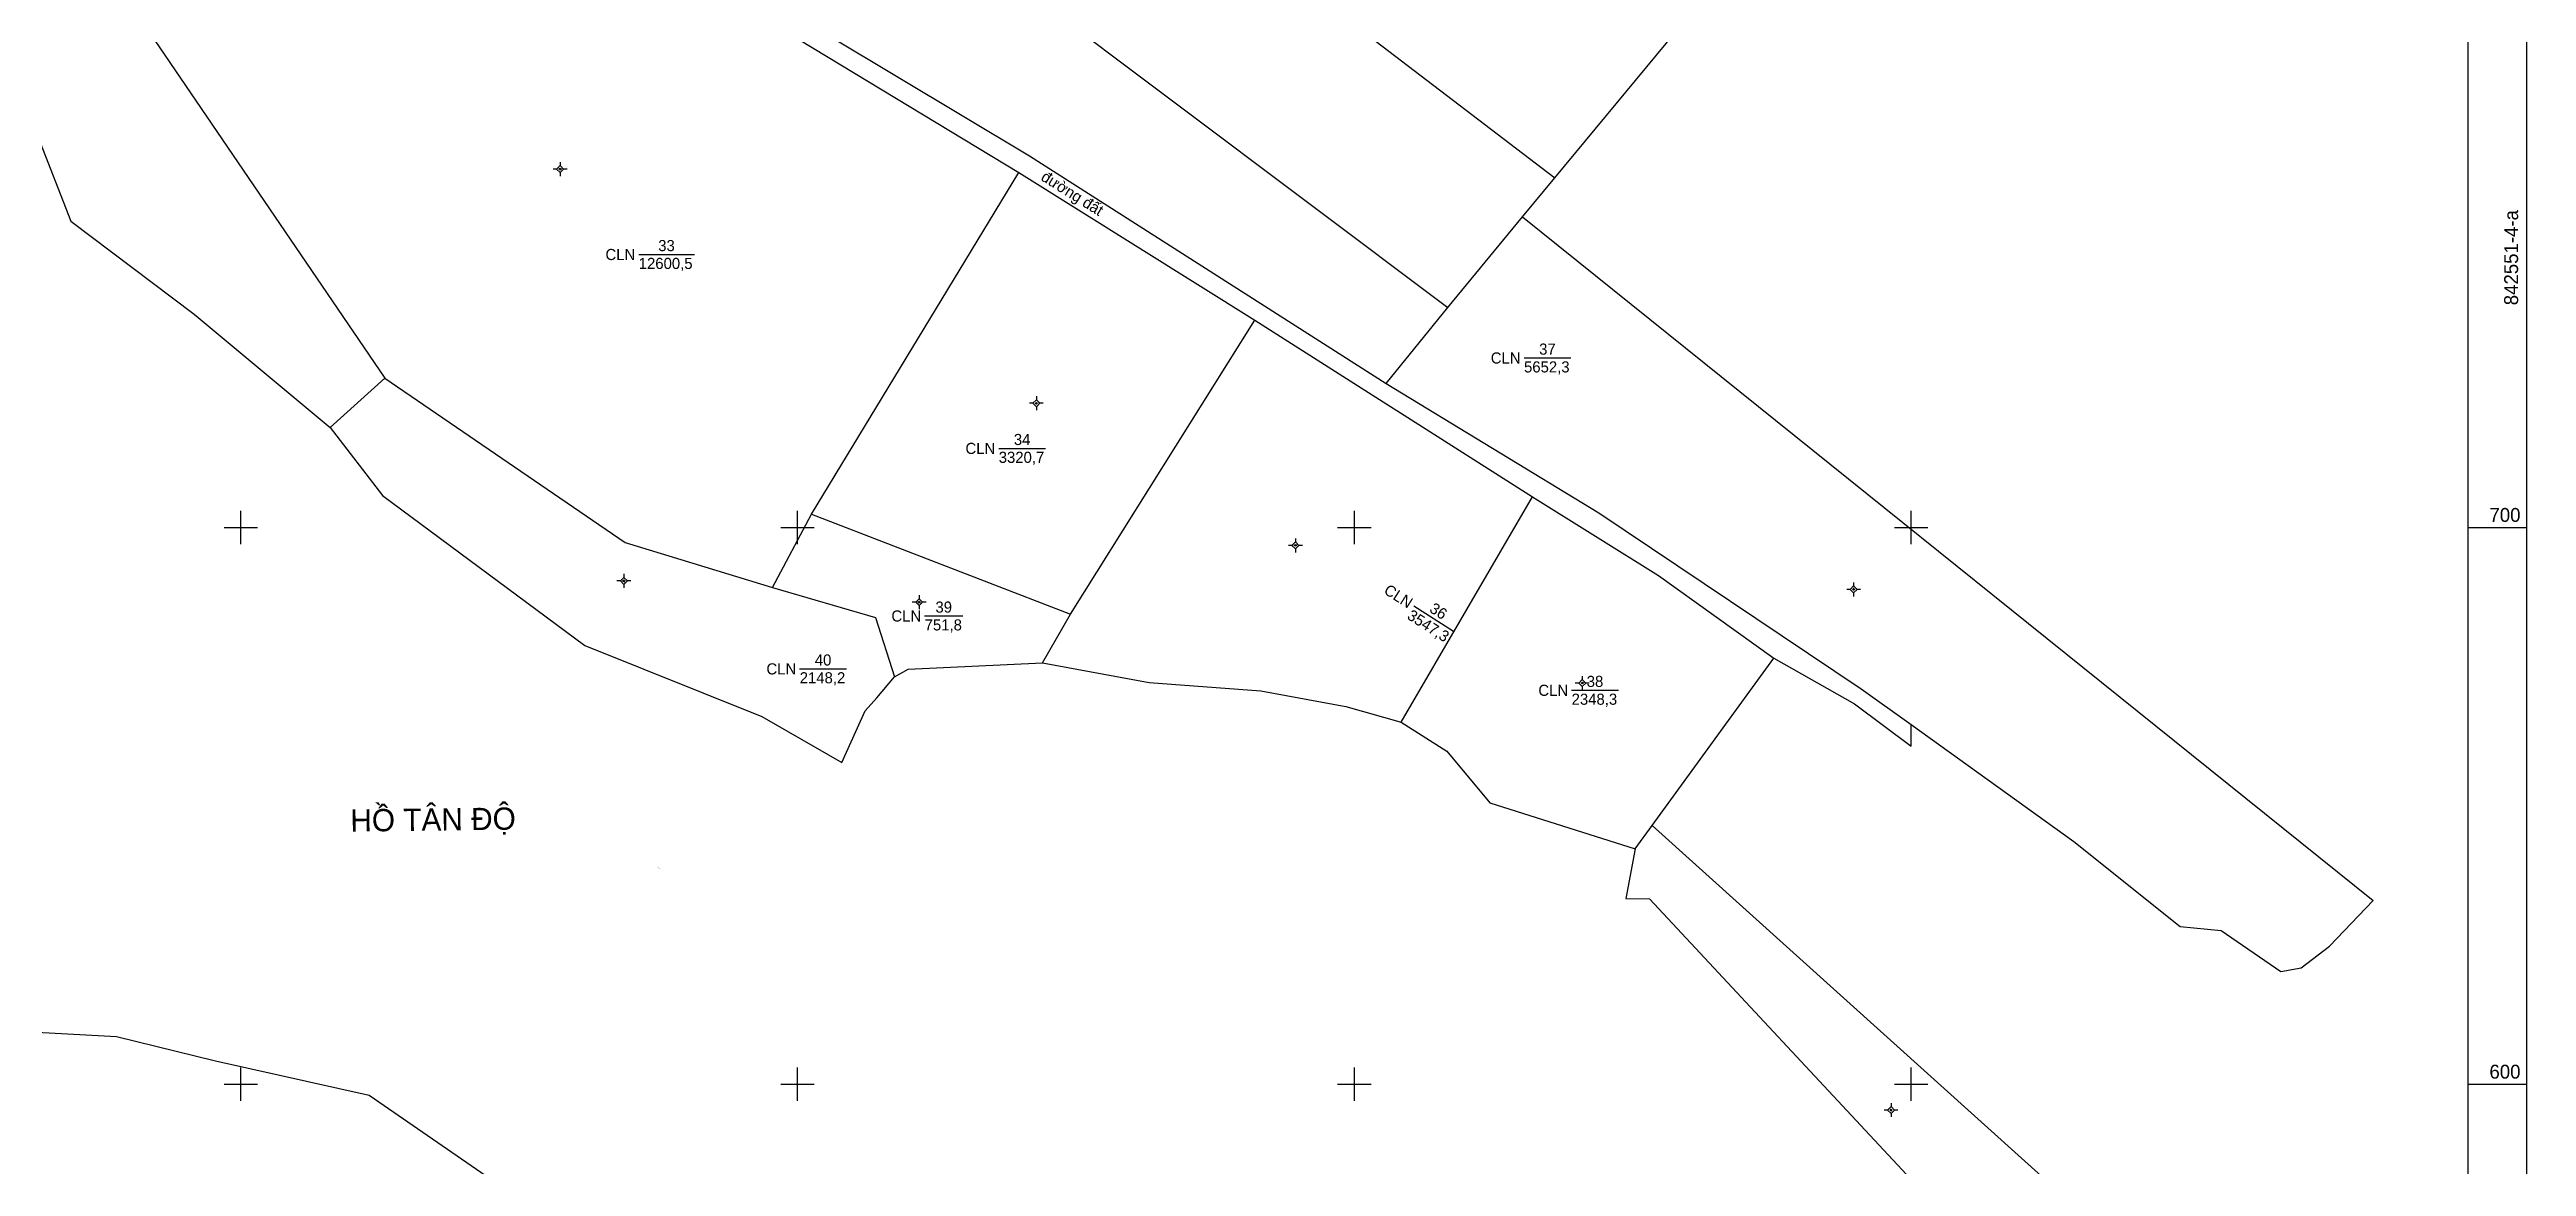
# Model space of a CAD drawing. Extents: x 550390 to 551118, y 1840259 to 1841146.
# Drawn here: x 550665.7 to 551110.5, y 1840585.2 to 1840785.8 of the extents above; entities that cross this region are included whole.
import ezdxf

# ---------------------------------------------------------------- set-up
doc = ezdxf.new("R2010")
doc.units = 0
for name, color, linetype in [('Level 10', 7, 'Continuous'), ('Level 11', 7, 'Continuous'), ('Level 13', 7, 'Continuous'), ('Level 15', 7, 'Continuous'), ('Level 2', 7, 'Continuous'), ('Level 23', 7, 'Continuous'), ('Level 24', 7, 'Continuous'), ('Level 28', 7, 'Continuous'), ('Level 31', 7, 'Continuous'), ('Level 39', 7, 'Continuous'), ('Level 4', 7, 'Continuous'), ('Level 63', 7, 'Continuous')]:
    doc.layers.add(name, color=color, linetype=linetype)

msp = doc.modelspace()

# ---------------------------------------------------------------- linework, layer by layer
at = {"layer": 'Level 10'}
for p, q in [((550768.5, 1840890.62), (550936, 1840762.83)), ((550749.33, 1840865.35), (550916.76, 1840739.52)), ((550679.72, 1840794.62), (550725.88, 1840726.84)), ((550936, 1840762.83), (550959.76, 1840791.46)), ((550802.51, 1840702.41), (550839.74, 1840763.75)), ((550930.17, 1840755.77), (550936, 1840762.83)), ((550916.76, 1840739.52), (550930.17, 1840755.77)), ((550930.17, 1840755.77), (551082.94, 1840632.98)), ((550849.03, 1840684.42), (550882.15, 1840737.23)), ((550905.7, 1840725.87), (550916.76, 1840739.52)), ((550716.09, 1840717.98), (550725.88, 1840726.84)), ((550908.38, 1840665.04), (550932.02, 1840705.52)), ((550795.53, 1840689.24), (550802.51, 1840702.41)), ((550802.51, 1840702.41), (550849.03, 1840684.42)), ((550844.01, 1840675.68), (550849.03, 1840684.42)), ((550953.46, 1840646.46), (550975.31, 1840676.53)), ((550950.43, 1840642.29), (550953.46, 1840646.46)), ((550953.46, 1840646.46), (551029.45, 1840578.03))]:
    msp.add_line(p, q, dxfattribs=at)
for points in [[(550725.88, 1840726.84), (550769.07, 1840697.31), (550795.53, 1840689.24)], [(550795.53, 1840689.24), (550813.99, 1840683.84), (550817.43, 1840673.18)]]:
    msp.add_lwpolyline(points, dxfattribs=at)
at = {"layer": 'Level 11'}
for p, q in [((550756.74, 1840764.37), (550756.11, 1840764.37)), ((550757.36, 1840764.99), (550756.74, 1840764.37)), ((550756.74, 1840764.37), (550757.36, 1840763.74)), ((550757.36, 1840765.62), (550757.36, 1840764.99)), ((550757.99, 1840764.37), (550757.36, 1840764.99)), ((550757.36, 1840763.74), (550757.99, 1840764.37)), ((550757.36, 1840763.74), (550757.36, 1840763.12)), ((550758.61, 1840764.37), (550757.99, 1840764.37)), ((550842.89, 1840722.93), (550842.26, 1840722.31)), ((550842.89, 1840723.56), (550842.89, 1840722.93)), ((550843.51, 1840722.31), (550842.89, 1840722.93)), ((550842.26, 1840722.31), (550841.64, 1840722.31)), ((550842.26, 1840722.31), (550842.89, 1840721.68)), ((550842.89, 1840721.68), (550843.51, 1840722.31)), ((550842.89, 1840721.68), (550842.89, 1840721.06)), ((550844.14, 1840722.31), (550843.51, 1840722.31)), ((550888.8, 1840696.78), (550888.18, 1840696.78)), ((550889.43, 1840697.4), (550888.8, 1840696.78)), ((550888.8, 1840696.78), (550889.43, 1840696.15)), ((550889.43, 1840698.03), (550889.43, 1840697.4)), ((550890.05, 1840696.78), (550889.43, 1840697.4)), ((550889.43, 1840696.15), (550890.05, 1840696.78)), ((550890.68, 1840696.78), (550890.05, 1840696.78)), ((550889.43, 1840696.15), (550889.43, 1840695.53)), ((550768.19, 1840690.4), (550767.56, 1840690.4)), ((550768.81, 1840691.03), (550768.19, 1840690.4)), ((550768.19, 1840690.4), (550768.81, 1840689.78)), ((550768.81, 1840691.65), (550768.81, 1840691.03)), ((550769.44, 1840690.4), (550768.81, 1840691.03)), ((550768.81, 1840689.78), (550769.44, 1840690.4)), ((550768.81, 1840689.78), (550768.81, 1840689.15)), ((550770.06, 1840690.4), (550769.44, 1840690.4)), ((550821.84, 1840687.83), (550821.84, 1840687.21)), ((550989.05, 1840688.87), (550988.42, 1840688.87)), ((550989.67, 1840689.5), (550989.05, 1840688.87)), ((550989.05, 1840688.87), (550989.67, 1840688.25)), ((550989.67, 1840690.12), (550989.67, 1840689.5)), ((550990.3, 1840688.87), (550989.67, 1840689.5)), ((550989.67, 1840688.25), (550990.3, 1840688.87)), ((550989.67, 1840688.25), (550989.67, 1840687.62)), ((550990.92, 1840688.87), (550990.3, 1840688.87)), ((550821.22, 1840686.58), (550820.59, 1840686.58)), ((550821.84, 1840687.21), (550821.22, 1840686.58)), ((550821.22, 1840686.58), (550821.84, 1840685.96)), ((550822.47, 1840686.58), (550821.84, 1840687.21)), ((550821.84, 1840685.96), (550822.47, 1840686.58)), ((550821.84, 1840685.96), (550821.84, 1840685.33)), ((550823.09, 1840686.58), (550822.47, 1840686.58)), ((550940.31, 1840672.06), (550939.68, 1840672.06)), ((550940.93, 1840672.69), (550940.31, 1840672.06)), ((550940.31, 1840672.06), (550940.93, 1840671.44)), ((550940.93, 1840673.31), (550940.93, 1840672.69)), ((550941.56, 1840672.06), (550940.93, 1840672.69)), ((550940.93, 1840671.44), (550941.56, 1840672.06)), ((550940.93, 1840671.44), (550940.93, 1840670.81)), ((550942.18, 1840672.06), (550941.56, 1840672.06)), ((550995.75, 1840595.36), (550995.13, 1840595.36)), ((550996.38, 1840595.98), (550995.75, 1840595.36)), ((550995.75, 1840595.36), (550996.38, 1840594.73)), ((550996.38, 1840596.61), (550996.38, 1840595.98)), ((550997, 1840595.36), (550996.38, 1840595.98)), ((550996.38, 1840594.73), (550997, 1840595.36)), ((550996.38, 1840594.73), (550996.38, 1840594.11)), ((550997.63, 1840595.36), (550997, 1840595.36))]:
    msp.add_line(p, q, dxfattribs=at)
for centre in [(550757.36, 1840764.37), (550842.89, 1840722.31), (550889.43, 1840696.78), (550768.81, 1840690.4), (550989.67, 1840688.87), (550821.84, 1840686.58), (550940.93, 1840672.06), (550996.38, 1840595.36)]:
    msp.add_circle(centre, 0.15, dxfattribs=at)
at = {"layer": 'Level 13'}
for p, q in [((550771.47, 1840749.03), (550781.47, 1840749.03)), ((550930.47, 1840730.44), (550938.9, 1840730.44)), ((550836.13, 1840714.2), (550844.55, 1840714.2)), ((550822.82, 1840684.1), (550829.7, 1840684.1)), ((550910.7, 1840685.9), (550917.81, 1840681.38)), ((550800.38, 1840674.6), (550808.79, 1840674.6)), ((550939.01, 1840670.75), (550947.43, 1840670.75))]:
    msp.add_line(p, q, dxfattribs=at)
at = {"layer": 'Level 23'}
for p, q in [((550839.74, 1840763.75), (550882.15, 1840737.23)), ((550882.15, 1840737.23), (550932.02, 1840705.52))]:
    msp.add_line(p, q, dxfattribs=at)
for points in [[(550679.72, 1840794.62), (550710.26, 1840840.31), (550714.13, 1840840.8), (550780.66, 1840799.54), (550839.74, 1840763.75)], [(550728.6, 1840835.78), (550781.82, 1840802.7), (550841.68, 1840766.78), (550905.7, 1840725.87)], [(550905.7, 1840725.87), (550943.93, 1840702.64), (550991.04, 1840671.03), (551000, 1840664.59), (551029.23, 1840643.58), (551048.32, 1840628.34), (551055.7, 1840627.6), (551066.36, 1840620.26), (551070.06, 1840620.92), (551075.12, 1840624.78), (551082.94, 1840632.98)], [(550932.02, 1840705.52), (550954.65, 1840691.35), (550975.31, 1840676.53)], [(550975.31, 1840676.53), (550989.82, 1840668.34), (551000, 1840660.74)]]:
    msp.add_lwpolyline(points, dxfattribs=at)
at = {"layer": 'Level 24'}
msp.add_line((551000, 1840660.74), (551000, 1840664.59), dxfattribs=at)
at = {"layer": 'Level 31'}
for points in [[(550583.84, 1840797.71), (550599.56, 1840794.94), (550609.7, 1840797.2), (550622.76, 1840789.9), (550637.33, 1840785.86), (550653.29, 1840780.5), (550663.55, 1840770.22), (550669.48, 1840755.04), (550691.64, 1840738.31), (550716.09, 1840717.98)], [(550716.09, 1840717.98), (550725.49, 1840705.76), (550761.83, 1840678.79), (550793.6, 1840666.04), (550807.94, 1840657.81), (550812.16, 1840667.09), (550814.24, 1840669.38), (550817.43, 1840673.18)], [(550817.43, 1840673.18), (550819.88, 1840674.53), (550844.01, 1840675.68)], [(550844.01, 1840675.68), (550863.13, 1840672.16), (550883.18, 1840670.63), (550898.46, 1840667.86), (550908.38, 1840665.04)], [(550908.38, 1840665.04), (550916.6, 1840659.84), (550924.32, 1840650.55), (550950.43, 1840642.29)], [(550950.43, 1840642.29), (550948.75, 1840633.34), (550952.99, 1840633.31), (551000, 1840582.87), (551006.99, 1840575.37), (551012.56, 1840563.56), (551010.88, 1840559.29), (551013.22, 1840554.82), (551027.2, 1840548.57), (551032.69, 1840549.49), (551034.75, 1840547.8)], [(550645.7, 1840610.32), (550677.67, 1840608.56), (550695.49, 1840604.17), (550723.07, 1840598.01), (550745.8, 1840582.35), (550750.49, 1840578.62), (550761.64, 1840571.82), (550785.89, 1840566.97), (550796.07, 1840561.39), (550805.28, 1840556.78), (550815.7, 1840551.69), (550824.92, 1840549.02), (550835.68, 1840543), (550847.35, 1840538.21), (550857.92, 1840529.14), (550858.15, 1840520.02), (550862.67, 1840513.37), (550865.68, 1840503.57), (550869.21, 1840500)]]:
    msp.add_lwpolyline(points, dxfattribs=at)
at = {"layer": 'Level 63'}
for points in [[(550389.5, 1841110.5), (551110.5, 1841110.5), (551110.5, 1840389.5), (550389.5, 1840389.5)], [(550400, 1841100), (551100, 1841100), (551100, 1840400), (550400, 1840400)]]:
    msp.add_lwpolyline(points, close=True, dxfattribs=at)
for points in [[(550700, 1840697), (550700, 1840703)], [(550800, 1840697), (550800, 1840703)], [(550900, 1840697), (550900, 1840703)], [(551000, 1840697), (551000, 1840703)], [(550697, 1840700), (550703, 1840700)], [(550797, 1840700), (550803, 1840700)], [(550897, 1840700), (550903, 1840700)], [(550997, 1840700), (551003, 1840700)], [(551100, 1840700), (551110.5, 1840700)], [(550700, 1840597), (550700, 1840603)], [(550800, 1840597), (550800, 1840603)], [(550900, 1840597), (550900, 1840603)], [(551000, 1840597), (551000, 1840603)], [(550697, 1840600), (550703, 1840600)], [(550797, 1840600), (550803, 1840600)], [(550897, 1840600), (550903, 1840600)], [(550997, 1840600), (551003, 1840600)], [(551100, 1840600), (551110.5, 1840600)]]:
    msp.add_lwpolyline(points, dxfattribs=at)

# ---------------------------------------------------------------- texts
at = {"layer": 'Level 13'}
for s, rotation, p in [('33', 360, (550774.98, 1840749.63)), ('36', 327.5496, (550913.32, 1840684.94)), ('40', 360, (550803.1, 1840675.2))]:
    msp.add_text(s, height=2, rotation=rotation, dxfattribs=at).set_placement(p)
for s, p in [('37', (550933.19, 1840731.04)), ('34', (550838.85, 1840714.8)), ('39', (550824.77, 1840684.7)), ('38', (550941.73, 1840671.35))]:
    msp.add_text(s, height=2, dxfattribs=at).set_placement(p)
at = {"layer": 'Level 15'}
for s, p in [('Cty cổ phần nông sản Tân Lâm', (550756.44, 1840764.37)), ('Khối 1', (550757.17, 1840764.25)), ('CLN', (550757.22, 1840764.49)), ('33', (550757.29, 1840764.61)), ('Cty cổ phần nông sản Tân Lâm', (550841.96, 1840722.31)), ('Khối 1', (550842.69, 1840722.19)), ('CLN', (550842.74, 1840722.43)), ('34', (550842.81, 1840722.55)), ('Cty cổ phần nông sản Tân Lâm', (550888.5, 1840696.78)), ('Khối 1', (550889.23, 1840696.66)), ('CLN', (550889.28, 1840696.9)), ('36', (550889.35, 1840697.02)), ('Mai Văn Xuân', (550768.38, 1840690.41)), ('Trần Thị Nữ', (550768.43, 1840690.05)), ('Khối 1', (550768.62, 1840690.29)), ('Khối 1', (550768.62, 1840690.17)), ('CLN', (550768.67, 1840690.53)), ('40', (550768.74, 1840690.65)), ('Cty cổ phần nông sản Tân Lâm', (550988.75, 1840688.88)), ('Khối 1', (550989.48, 1840688.76)), ('CLN', (550989.53, 1840689)), ('37', (550989.59, 1840689.12)), ('Nguyễn Đức Thuận', (550821.27, 1840686.59)), ('Dương Thị Quy', (550821.38, 1840686.23)), ('Khối 1', (550821.65, 1840686.47)), ('Khối 1', (550821.65, 1840686.35)), ('CLN', (550821.7, 1840686.71)), ('39', (550821.77, 1840686.83)), ('Nguyễn Đức Thuận', (550940.36, 1840672.07)), ('Dương Thị Quy', (550940.47, 1840671.71)), ('Khối 1', (550940.74, 1840671.95)), ('Khối 1', (550940.74, 1840671.83)), ('CLN', (550940.79, 1840672.19)), ('38', (550940.86, 1840672.31)), ('Hồ Tân Độ', (550774.72, 1840638.76)), ('Khối 1', (550774.85, 1840638.64)), ('NTS', (550774.91, 1840638.88)), ('42', (550774.98, 1840639)), ('Phan Kế Toại', (550995.97, 1840595.36)), ('Trần Thị Lý', (550996.03, 1840595)), ('Khối 1', (550996.18, 1840595.24)), ('Khối 1', (550996.18, 1840595.12)), ('CLN', (550996.23, 1840595.48)), ('44', (550996.3, 1840595.6))]:
    msp.add_text(s, height=0.1, dxfattribs=at).set_placement(p)
at = {"layer": 'Level 2'}
for rotation, p in [(360, (550765.51, 1840748.03)), (327.5496, (550905.13, 1840688.25)), (360, (550794.42, 1840673.6))]:
    msp.add_text('CLN', height=2, rotation=rotation, dxfattribs=at).set_placement(p)
for p in [(550924.5, 1840729.44), (550830.16, 1840713.2), (550816.86, 1840683.1), (550933.05, 1840669.75)]:
    msp.add_text('CLN', height=2, dxfattribs=at).set_placement(p)
at = {"layer": 'Level 28'}
msp.add_text('đường đất', height=2, rotation=328.0652, dxfattribs=at).set_placement((550843.55, 1840762.47))
at = {"layer": 'Level 39'}
msp.add_text('HỒ TÂN ĐỘ', height=4, rotation=0.7011, dxfattribs=at).set_placement((550719.71, 1840645.36))
at = {"layer": 'Level 4'}
for s, rotation, p in [('12600,5', 360, (550771.48, 1840746.43)), ('3547,3', 327.5496, (550909.31, 1840683.7)), ('2148,2', 360, (550800.39, 1840672))]:
    msp.add_text(s, height=2, rotation=rotation, dxfattribs=at).set_placement(p)
for s, p in [('5652,3', (550930.47, 1840727.84)), ('3320,7', (550836.13, 1840711.6)), ('751,8', (550822.83, 1840681.5)), ('2348,3', (550939.02, 1840668.15))]:
    msp.add_text(s, height=2, dxfattribs=at).set_placement(p)
at = {"layer": 'Level 63'}
msp.add_text('842551-4-a', height=2.5, rotation=90, dxfattribs=at).set_placement((551109, 1840739.91))
for s, p in [('700', (551103.85, 1840701)), ('600', (551103.85, 1840601))]:
    msp.add_text(s, height=2.5, dxfattribs=at).set_placement(p)

doc.saveas('drawing.dxf')
